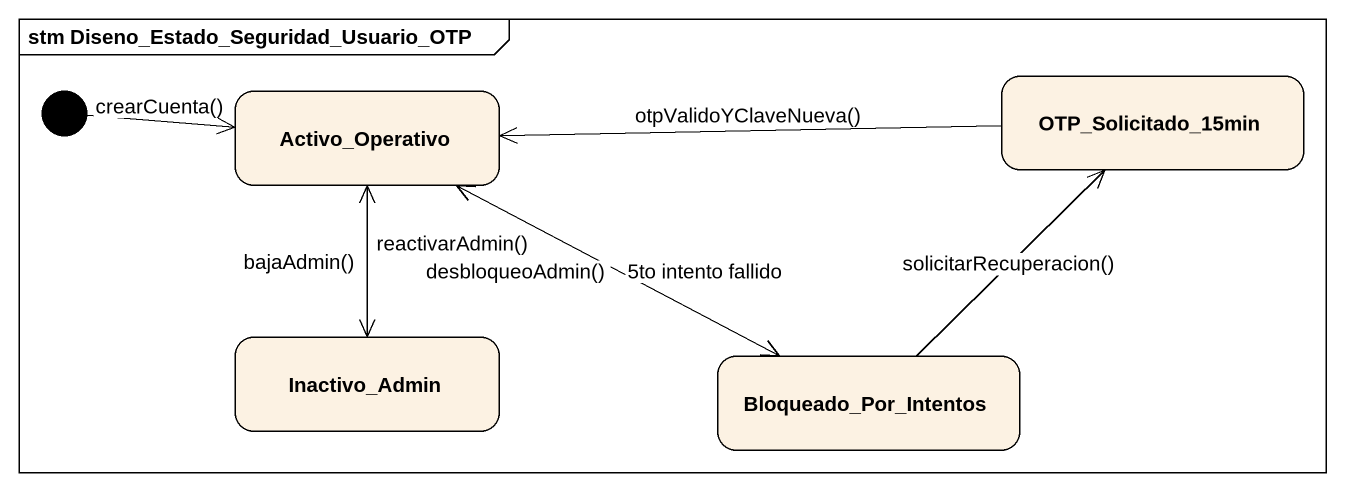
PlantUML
@startuml
mainframe stm Diseno_Estado_Seguridad_Usuario_OTP
hide empty description
state Activo_Operativo
state OTP_Solicitado_15min
state Inactivo_Admin
state Bloqueado_Por_Intentos
[*] -right-> Activo_Operativo : crearCuenta()
Activo_Operativo --> Inactivo_Admin : bajaAdmin()
Activo_Operativo -right-> Bloqueado_Por_Intentos : 5to intento fallido
OTP_Solicitado_15min -left-> Activo_Operativo : otpValidoYClaveNueva()
Inactivo_Admin -up-> Activo_Operativo : reactivarAdmin()
Bloqueado_Por_Intentos -left-> Activo_Operativo : desbloqueoAdmin()
Bloqueado_Por_Intentos -up-> OTP_Solicitado_15min : solicitarRecuperacion()
@enduml
